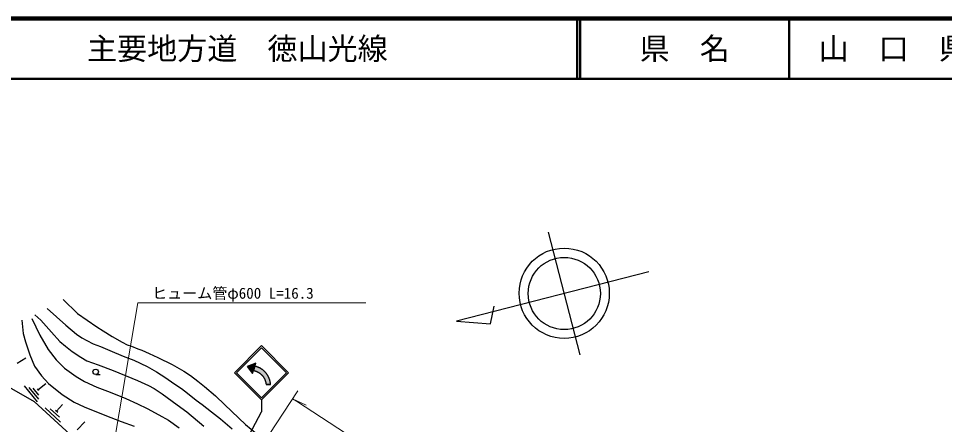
# Model space of a CAD drawing. Units: millimetres at full size, sheet at 1:1000; details may follow other scales. Extents: x 40000 to 680000, y 20000 to 380000.
# Drawn here: x 204846 to 358823, y 312563 to 380000 of the extents above; entities that cross this region are included whole.
import ezdxf
from ezdxf.enums import TextEntityAlignment as Align

# ---------------------------------------------------------------- set-up
doc = ezdxf.new("R2010")
doc.units = ezdxf.units.MM
doc.header["$LTSCALE"] = 1000
for name, color, linetype, lineweight in [('M-BGD', 7, 'Continuous', 25), ('M-BMK-SRVR', 3, 'Continuous', 25), ('M-STR-HTXT', 7, 'Continuous', 13), ('M-STR-STRC', 7, 'Continuous', 25), ('M-TTL', 2, 'Continuous', 140), ('M-TTL-LINE', 7, 'Continuous', 50)]:
    doc.layers.add(name, color=color, linetype=linetype, lineweight=lineweight)
doc.layers.add('M-TTL-TXT', color=7, linetype='Continuous')
doc.styles.add('ＭＳ ゴシック', font='')
doc.styles.get('ＭＳ ゴシック').set_extended_font_data('MS Gothic')

msp = doc.modelspace()

# ---------------------------------------------------------------- hatches: boundary and pattern name
at = {"layer": 'M-STR-STRC'}
for points in [[(244166, 322235), (244332, 322755), (242862, 322190), (243774, 321006), (243940, 321525), (243940, 321525)], [(244171, 322248), (244171, 322248), (244332, 322755), (242862, 322190), (243774, 321006), (243940, 321525), (243940, 321525)], [(246106, 320977), (246071, 321023), (246035, 321069), (245999, 321114), (245961, 321158), (245923, 321202), (245884, 321245), (245844, 321287), (245804, 321329), (245763, 321370), (245721, 321410), (245678, 321450), (245635, 321488), (245591, 321526), (245546, 321563), (245501, 321600), (245455, 321635), (245409, 321670), (245361, 321704), (245314, 321737), (245266, 321770), (245217, 321801), (245167, 321832), (245117, 321861), (245067, 321890), (245016, 321918), (244965, 321945), (244913, 321971), (244861, 321997), (244808, 322021), (244755, 322044), (244701, 322067), (244647, 322088), (244593, 322109), (244539, 322129), (244484, 322147), (244428, 322165), (244373, 322182), (244317, 322198), (244261, 322213), (244204, 322226), (244166, 322235), (243940, 321525), (243988, 321515), (244032, 321505), (244076, 321495), (244120, 321483), (244163, 321471), (244206, 321458), (244249, 321444), (244292, 321430), (244334, 321414), (244377, 321398), (244419, 321382), (244460, 321364), (244501, 321346), (244542, 321327), (244583, 321307), (244623, 321287), (244663, 321266), (244703, 321244), (244742, 321222), (244781, 321199), (244819, 321175), (244857, 321151), (244895, 321126), (244932, 321100), (244968, 321074), (245004, 321047), (245040, 321019), (245075, 320991), (245110, 320962), (245144, 320932), (245178, 320902), (245211, 320872), (245244, 320840), (245276, 320809), (245307, 320776), (245338, 320743), (245368, 320710), (245398, 320676), (245427, 320642), (245456, 320607), (245484, 320571), (245511, 320535), (245538, 320499), (245564, 320462), (245589, 320425), (245614, 320387), (245638, 320349), (245661, 320310), (245684, 320271), (245706, 320232), (245728, 320192), (245748, 320152), (245768, 320112), (245787, 320071), (245806, 320030), (245824, 319988), (245841, 319946), (245857, 319904), (245873, 319862), (245888, 319819), (245902, 319777), (245915, 319733), (245928, 319690), (245940, 319647), (245951, 319603), (245961, 319559), (245971, 319515), (245979, 319471), (245987, 319426), (245995, 319382), (246001, 319337), (246007, 319292), (246012, 319247), (246016, 319202), (246759, 319204), (246755, 319261), (246750, 319319), (246743, 319377), (246736, 319435), (246728, 319492), (246718, 319549), (246708, 319607), (246697, 319664), (246685, 319720), (246671, 319777), (246657, 319833), (246642, 319889), (246626, 319945), (246609, 320000), (246590, 320056), (246571, 320110), (246551, 320165), (246530, 320219), (246508, 320273), (246485, 320326), (246462, 320379), (246437, 320432), (246411, 320484), (246385, 320535), (246357, 320587), (246329, 320637), (246300, 320687), (246270, 320737), (246239, 320786), (246207, 320835), (246174, 320883), (246141, 320930)]]:
    msp.add_hatch(color=256, dxfattribs=at).paths.add_polyline_path(points)

# ---------------------------------------------------------------- linework, layer by layer
at = {"layer": 'M-BGD'}
for p, q in [((204617, 322753), (206044, 323642)), ((217676, 320857), (218426, 320857)), ((205770, 318997), (207930, 316347)), ((208062, 318322), (209376, 319393)), ((206575, 318722), (208154, 316784)), ((207239, 318619), (208187, 317456)), ((207951, 318458), (208173, 318186)), ((211179, 314798), (212185, 315885)), ((209283, 315326), (211853, 312949)), ((210103, 315181), (211645, 313755)), ((210999, 314965), (211359, 314632)), ((214583, 311650), (215854, 313023))]:
    msp.add_line(p, q, dxfattribs=at)
for points in [[(212280, 333312), (214663, 330998), (216234, 329889), (217862, 328756), (218911, 328112), (220429, 327172), (222090, 326213), (222924, 325808), (223618, 325555), (224702, 325121), (225370, 324887), (226570, 324369), (228030, 323681), (230382, 322530), (232360, 321402), (233450, 320689), (234666, 319751), (235769, 318843), (237592, 317300), (239162, 315835), (242588, 312578), (244455, 310982)], [(209603, 331851), (212710, 329065), (214471, 327561), (215401, 326968), (216219, 326510), (217263, 325980), (218458, 325493), (220016, 324856), (222242, 323908), (224021, 323227), (226260, 322200), (227765, 321298), (229335, 320285), (230698, 319365), (231921, 318559), (232957, 317763), (234385, 316591), (235359, 315901), (236934, 314662), (238421, 313495), (240354, 311863)], [(205389, 329901), (205603, 327651), (206002, 326267), (206731, 324117), (207515, 322240), (208664, 320654), (209849, 319360), (212095, 317549), (214119, 316273), (215778, 315490), (219212, 314097), (221892, 313076), (224084, 312272)], [(207059, 330149), (208409, 327373), (209768, 324994), (211080, 323292), (212488, 321904), (214423, 320526), (215811, 319703), (217860, 318735), (220102, 317922), (222701, 316881), (224655, 315979), (226238, 315221), (228163, 314150), (229809, 313258), (231575, 311999)], [(207569, 330751), (208567, 329916), (210345, 327879), (211727, 326356), (212659, 325565), (213776, 324687), (215185, 323722), (216226, 323159), (218080, 322487), (220596, 321544), (224611, 319840), (226454, 319059), (227387, 318550), (228731, 317629), (231250, 315805), (232833, 314645), (235644, 312256)], [(200695, 322457), (203315, 318754), (207464, 316396)], [(238306, 296278), (230041, 300929), (221692, 305495), (217163, 307984), (214741, 309665), (207464, 316396)]]:
    msp.add_lwpolyline(points, dxfattribs=at)
msp.add_circle((217676, 321307), 450, dxfattribs=at)
at = {"layer": 'M-BMK-SRVR'}
for p, q in [((298216, 324152), (292980, 344489)), ((309640, 337936), (277654, 329701)), ((283306, 329291), (283941, 332224)), ((277654, 329701), (283306, 329291))]:
    msp.add_line(p, q, dxfattribs=at)
for centre, radius in [((295587, 334362), 7500), ((295598, 334321), 6000)]:
    msp.add_circle(centre, radius, dxfattribs=at)
at = {"layer": 'M-STR-HTXT'}
for p, q in [((238910, 299374), (251295, 318141)), ((250432, 316833), (252654, 315790))]:
    msp.add_line(p, q, dxfattribs=at)
for points in [[(220545, 308278), (224702, 332750), (262624, 332750)], [(250432, 316833), (251071, 316416), (266077, 306628), (271152, 303286), (281106, 298587), (296548, 291366), (306080, 287717), (309498, 287050), (319483, 285405), (321577, 285186), (323252, 285047), (325167, 284907), (327361, 284768), (330452, 284688), (335308, 284798), (338366, 284807)]]:
    msp.add_lwpolyline(points, dxfattribs=at)
at = {"layer": 'M-STR-STRC'}
for p, q in [((240739, 321157), (245239, 325657)), ((241093, 321157), (245239, 325304)), ((249739, 321157), (245239, 325657)), ((249386, 321157), (245239, 325304)), ((244332, 322755), (242862, 322190)), ((242862, 322190), (243774, 321006)), ((243774, 321006), (244332, 322755)), ((240739, 321157), (245239, 316656)), ((241093, 321157), (245239, 317010)), ((245239, 317010), (249386, 321157)), ((245239, 316657), (249739, 321157)), ((246759, 319204), (246016, 319202)), ((245239, 316656), (245239, 314656)), ((236674, 298646), (245239, 314656))]:
    msp.add_line(p, q, dxfattribs=at)
for points in [[(244332, 322755), (242862, 322190), (243774, 321006)], [(244332, 322755), (242862, 322190), (243774, 321006)], [(244166, 322235), (244332, 322755), (242862, 322190), (243774, 321006), (243940, 321525)], [(244166, 322235), (243940, 321525), (243940, 321525), (243944, 321524), (243988, 321515), (244032, 321505), (244076, 321495), (244120, 321483), (244163, 321471), (244206, 321458), (244249, 321444), (244292, 321430), (244334, 321414), (244377, 321398), (244419, 321382), (244460, 321364), (244501, 321346), (244542, 321327), (244583, 321307), (244623, 321287), (244663, 321266), (244703, 321244), (244742, 321222), (244781, 321199), (244819, 321175), (244857, 321151), (244895, 321126), (244932, 321100), (244968, 321074), (245004, 321047), (245040, 321019), (245075, 320991), (245110, 320962), (245144, 320932), (245178, 320902), (245211, 320872), (245244, 320840), (245276, 320809), (245307, 320776), (245338, 320743), (245368, 320710), (245398, 320676), (245427, 320642), (245456, 320607), (245484, 320571), (245511, 320535), (245538, 320499), (245564, 320462), (245589, 320425), (245614, 320387), (245638, 320349), (245661, 320310), (245684, 320271), (245706, 320232), (245728, 320192), (245748, 320152), (245768, 320112), (245787, 320071), (245806, 320030), (245824, 319988), (245841, 319946), (245857, 319904), (245873, 319862), (245888, 319819), (245902, 319777), (245915, 319733), (245928, 319690), (245940, 319647), (245951, 319603), (245961, 319559), (245971, 319515), (245979, 319471), (245987, 319426), (245995, 319382), (246001, 319337), (246007, 319292), (246012, 319247), (246016, 319202), (246016, 319202), (246759, 319204), (246759, 319204), (246755, 319261), (246750, 319319), (246743, 319377), (246736, 319435), (246728, 319492), (246718, 319549), (246708, 319607), (246697, 319664), (246685, 319720), (246671, 319777), (246657, 319833), (246642, 319889), (246626, 319945), (246609, 320000), (246590, 320056), (246571, 320110), (246551, 320165), (246530, 320219), (246508, 320273), (246485, 320326), (246462, 320379), (246437, 320432), (246411, 320484), (246385, 320535), (246357, 320587), (246329, 320637), (246300, 320687), (246270, 320737), (246239, 320786), (246207, 320835), (246174, 320883), (246141, 320930), (246106, 320977), (246071, 321023), (246035, 321069), (245999, 321114), (245961, 321158), (245923, 321202), (245884, 321245), (245844, 321287), (245804, 321329), (245763, 321370), (245721, 321410), (245678, 321450), (245635, 321488), (245591, 321526), (245546, 321563), (245501, 321600), (245455, 321635), (245409, 321670), (245361, 321704), (245314, 321737), (245266, 321770), (245217, 321801), (245167, 321832), (245117, 321861), (245067, 321890), (245016, 321918), (244965, 321945), (244913, 321971), (244861, 321997), (244808, 322021), (244755, 322044), (244701, 322067), (244647, 322088), (244593, 322109), (244539, 322129), (244484, 322147), (244428, 322165), (244373, 322182), (244317, 322198), (244261, 322213), (244204, 322226)]]:
    msp.add_lwpolyline(points, close=True, dxfattribs=at)
at = {"layer": 'M-TTL'}
msp.add_line((680000, 380000), (40000, 380000), dxfattribs=at)
at = {"layer": 'M-TTL-LINE'}
for p, q in [((297750, 380000), (297750, 370000)), ((298250, 380000), (298250, 370000)), ((333000, 380000), (333000, 370000)), ((40000, 370000), (680000, 370000))]:
    msp.add_line(p, q, dxfattribs=at)

# ---------------------------------------------------------------- texts
at = {"layer": 'M-STR-HTXT', "style": 'ＭＳ ゴシック'}
msp.add_text('ヒューム管φ600 L=16.3', height=1833, dxfattribs=at).set_placement((227067, 332903), align=Align.BOTTOM_LEFT)
at = {"layer": 'M-TTL-TXT', "style": 'ＭＳ ゴシック'}
msp.add_text('主要地方道\u3000徳山光線', height=3666, dxfattribs=at).set_placement((216234, 375000), align=Align.MIDDLE_LEFT)
for s, p in [('県\u3000名', (315625, 375000)), ('山\u3000口\u3000県', (350375, 375000))]:
    msp.add_text(s, height=3666, dxfattribs=at).set_placement(p, align=Align.MIDDLE_CENTER)

doc.saveas('drawing.dxf')
